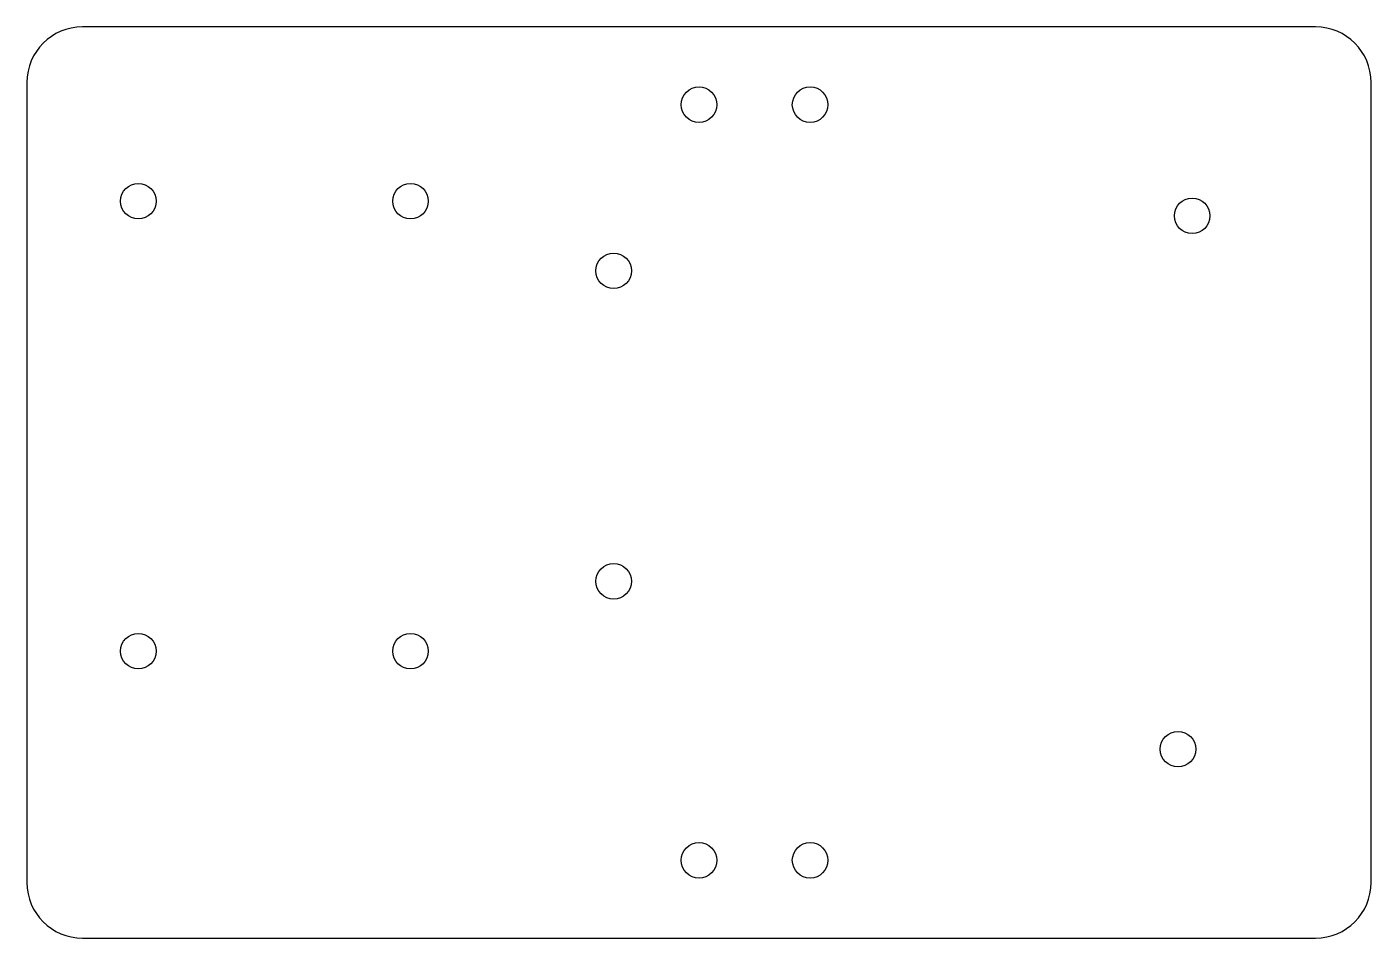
# Model space of a CAD drawing. Extents: x -61 to 61, y -41 to 41.
import ezdxf

# ---------------------------------------------------------------- set-up
doc = ezdxf.new("R2010")
doc.units = 0
doc.layers.add('MODELSKETCH_VISIBLE', color=7, linetype='CONTINUOUS')

msp = doc.modelspace()

# ---------------------------------------------------------------- linework, layer by layer
at = {"layer": 'MODELSKETCH_VISIBLE'}
for p, q in [((55.5, 41), (-55.5, 41)), ((-60.5, 36), (-60.5, -36)), ((60.5, -36), (60.5, 36)), ((-55.5, -41), (-30, -41)), ((-30, -41), (30, -41)), ((30, -41), (55.5, -41))]:
    msp.add_line(p, q, dxfattribs=at)
for centre in [(0, 34), (10, 34), (-50.47, 25.32), (-25.97, 25.32), (44.39, 24), (-7.68, 19.05), (-7.68, -8.89), (-50.47, -15.18), (-25.97, -15.18), (43.12, -24), (0, -34), (10, -34)]:
    msp.add_circle(centre, 1.6, dxfattribs=at)
for centre, start, end in [((-55.5, 36), 90, 180), ((55.5, 36), 0, 90), ((-55.5, -36), 180, 270), ((55.5, -36), 270, 0)]:
    msp.add_arc(centre, 5, start, end, dxfattribs=at)

doc.saveas('drawing.dxf')
